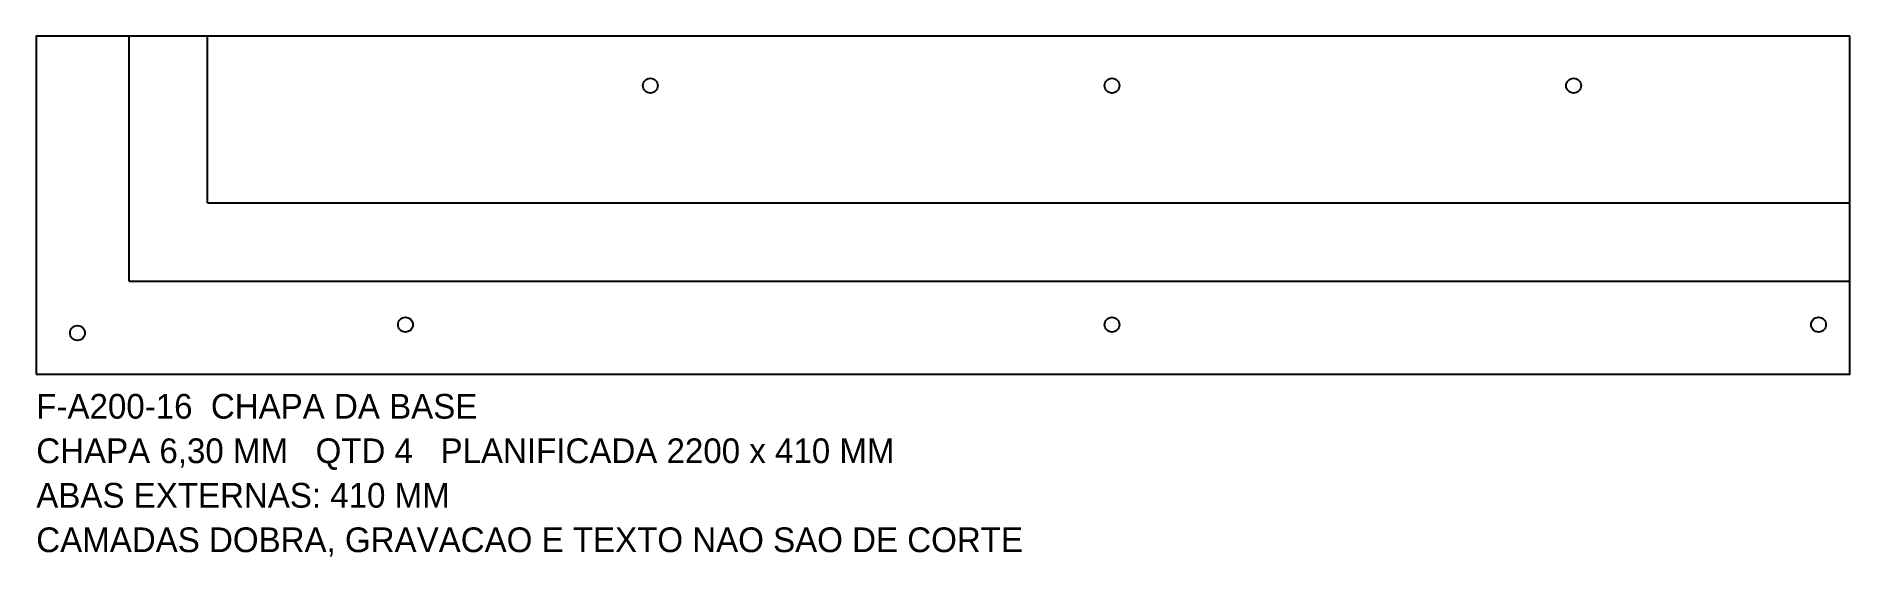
# Model space of a CAD drawing. Header units: millimetres. Extents: x 0 to 2200, y -222 to 410.
import ezdxf

# ---------------------------------------------------------------- set-up
doc = ezdxf.new("R2010")
doc.units = ezdxf.units.MM
doc.linetypes.add('DASHED', pattern=[1.524, 1.27, -0.254])
for name, color, linetype in [('CORTE', 7, 'CONTINUOUS'), ('GRAVACAO', 4, 'DASHED'), ('TEXTO', 3, 'CONTINUOUS')]:
    doc.layers.add(name, color=color, linetype=linetype)

msp = doc.modelspace()

# ---------------------------------------------------------------- linework, layer by layer
at = {"layer": 'CORTE'}
msp.add_lwpolyline([(0, 0), (2200, 0), (2200, 410), (0, 410)], close=True, dxfattribs=at)
for centre in [(745, 350), (1305, 350), (1865, 350), (447.86, 60), (1305, 60), (2162.14, 60), (50, 50)]:
    msp.add_circle(centre, 9, dxfattribs=at)
at = {"layer": 'GRAVACAO'}
for p, q in [((112.8, 112.8), (112.8, 410)), ((207.67, 207.67), (207.67, 410)), ((207.67, 207.67), (2200, 207.67)), ((112.8, 112.8), (2200, 112.8))]:
    msp.add_line(p, q, dxfattribs=at)

# ---------------------------------------------------------------- texts
at = {"layer": 'TEXTO'}
for s, p in [('F-A200-16  CHAPA DA BASE', (0, -54)), ('CHAPA 6,30 MM   QTD 4   PLANIFICADA 2200 x 410 MM', (0, -108)), ('ABAS EXTERNAS: 410 MM', (0, -162)), ('CAMADAS DOBRA, GRAVACAO E TEXTO NAO SAO DE CORTE', (0, -216))]:
    msp.add_text(s, height=30, dxfattribs=at).set_placement(p)

doc.saveas('drawing.dxf')
